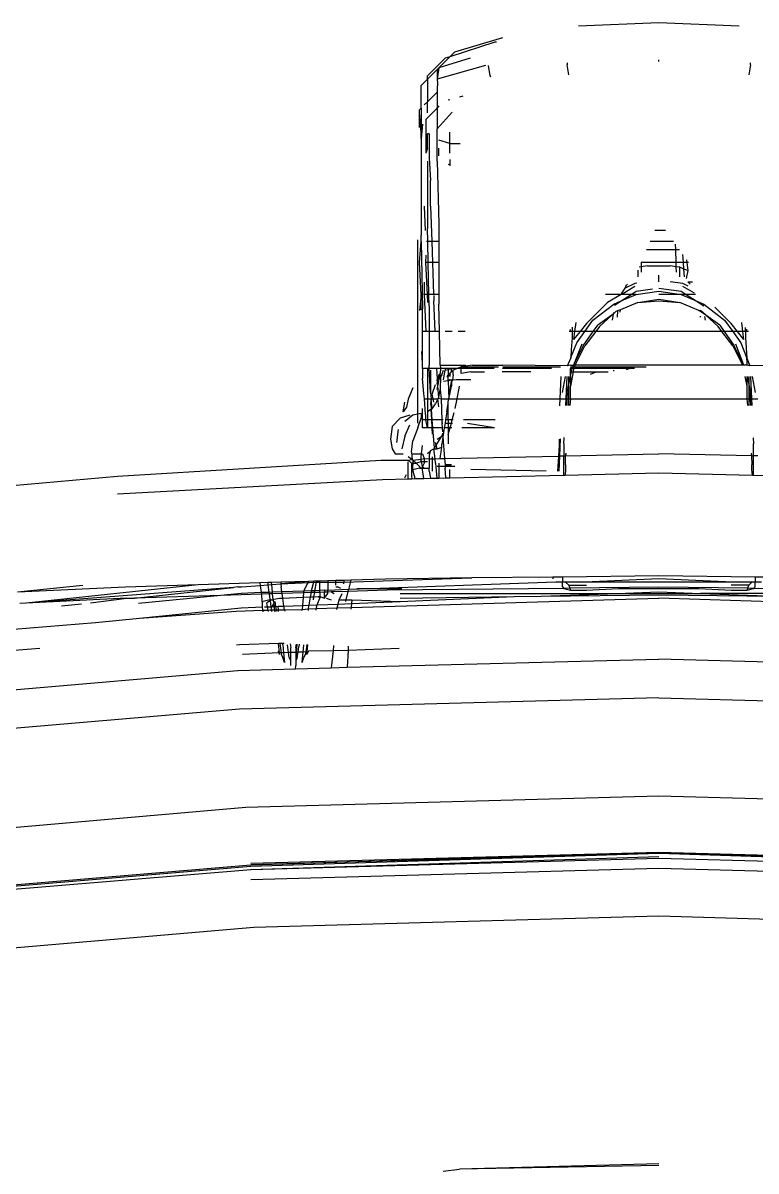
# Model space of a CAD drawing. Header units: millimetres. Extents: x -41292 to 298682, y -22072 to 33155.
# Drawn here: x 27707.9 to 27753.6, y 10977.6 to 11049.1 of the extents above; entities that cross this region are included whole.
import ezdxf

# ---------------------------------------------------------------- set-up
doc = ezdxf.new("R2010")
doc.units = ezdxf.units.MM

# ---------------------------------------------------------------- blocks, each defined once
blk = doc.blocks.new('AHSISHEUD')
for p, q in [((28374.87, 28697.15), (28369.87, 28696.95)), ((28379.87, 28696.95), (28374.87, 28697.15)), ((28362.17, 28695.35), (28365.17, 28696.25)), ((28364.67, 28695.95), (28361.866, 28695.045)), ((28364.765, 28695.962), (28364.67, 28695.95)), ((28360.47, 28693.85), (28361.57, 28694.95)), ((28361.17, 28694.35), (28361.866, 28695.045)), ((28363.132, 28694.963), (28361.17, 28694.35)), ((28361.866, 28695.045), (28361.57, 28694.95)), ((28361.866, 28695.045), (28362.17, 28695.35)), ((28374.87, 28694.75), (28374.87, 28694.85)), ((28360.47, 28693.65), (28361.07, 28694.25)), ((28364.079, 28694.496), (28361.07, 28693.65)), ((28361.17, 28694.35), (28361.07, 28693.65)), ((28361.07, 28694.25), (28361.17, 28694.35)), ((28361.07, 28694.25), (28361.07, 28693.65)), ((28364.37, 28693.85), (28364.277, 28694.502)), ((28369.17, 28694.663), (28369.17, 28694.55)), ((28369.261, 28693.912), (28369.17, 28694.55)), ((28380.57, 28694.55), (28380.479, 28693.912)), ((28380.57, 28694.55), (28380.57, 28694.663)), ((28360.07, 28693.25), (28360.47, 28693.65)), ((28360.47, 28693.65), (28360.47, 28693.85)), ((28360.47, 28693.65), (28360.47, 28692.25)), ((28361.07, 28693.65), (28361.07, 28693.55)), ((28361.07, 28693.55), (28361.089, 28693.516)), ((28361.089, 28693.516), (28361.07, 28692.95)), ((28364.37, 28693.85), (28364.387, 28693.792)), ((28360.07, 28691.85), (28360.07, 28693.25)), ((28361.07, 28692.85), (28360.47, 28692.25)), ((28361.07, 28692.95), (28361.07, 28692.85)), ((28361.07, 28692.85), (28361.07, 28691.85)), ((28360.47, 28692.25), (28360.27, 28692.05)), ((28360.47, 28691.55), (28360.47, 28692.25)), ((28361.07, 28691.85), (28361.204, 28691.983)), ((28361.87, 28692.366), (28361.764, 28692.335)), ((28362.67, 28692.598), (28362.474, 28692.541)), ((28360.07, 28691.85), (28359.97, 28691.75)), ((28359.97, 28691.55), (28359.97, 28691.75)), ((28359.97, 28690.65), (28359.97, 28691.55)), ((28360.07, 28690.35), (28359.97, 28691.55)), ((28360.07, 28691.85), (28360.07, 28690.35)), ((28360.37, 28691.15), (28361.07, 28691.85)), ((28361.07, 28691.85), (28361.07, 28690.55)), ((28361.07, 28690.55), (28362.015, 28691.589)), ((28360.17, 28690.85), (28360.07, 28689.95)), ((28360.37, 28691.15), (28360.37, 28689.05)), ((28361.07, 28688.55), (28361.07, 28690.55)), ((28360.07, 28689.95), (28360.07, 28690.35)), ((28360.07, 28689.95), (28360.07, 28683.95)), ((28360.57, 28690.25), (28360.47, 28690.25)), ((28360.47, 28689.35), (28360.47, 28690.25)), ((28360.57, 28690.25), (28360.57, 28688.75)), ((28361.87, 28689.65), (28361.17, 28689.85)), ((28361.87, 28689.65), (28361.87, 28690.35)), ((28360.47, 28689.35), (28360.37, 28689.05)), ((28361.17, 28688.875), (28361.17, 28689.35)), ((28361.87, 28689.65), (28362.515, 28689.65)), ((28361.87, 28689.05), (28361.87, 28689.65)), ((28360.47, 28688.55), (28360.47, 28684.35)), ((28360.57, 28688.75), (28360.67, 28687.35)), ((28361.07, 28688.55), (28361.17, 28684.65)), ((28361.761, 28688.365), (28361.87, 28688.35)), ((28361.87, 28688.65), (28361.87, 28688.35)), ((28361.87, 28688.35), (28361.87, 28688.25)), ((28360.67, 28685.75), (28360.67, 28687.35)), ((28360.27, 28685.75), (28360.321, 28684.237)), ((28360.67, 28685.75), (28360.745, 28683.55)), ((28360.487, 28683.55), (28360.47, 28684.35)), ((28361.17, 28684.65), (28361.17, 28683.55)), ((28374.618, 28684.25), (28375.297, 28684.25)), ((28359.87, 28672.803), (28359.87, 28683.65)), ((28359.97, 28682.25), (28360.07, 28683.55)), ((28360.07, 28683.55), (28360.07, 28683.95)), ((28360.07, 28683.55), (28360.17, 28679.35)), ((28360.487, 28683.55), (28360.422, 28683.55)), ((28360.745, 28683.55), (28360.487, 28683.55)), ((28360.514, 28682.25), (28360.487, 28683.55)), ((28360.745, 28683.55), (28360.789, 28682.25)), ((28361.17, 28683.55), (28360.745, 28683.55)), ((28361.17, 28683.55), (28361.17, 28682.25)), ((28375.795, 28683.55), (28374.323, 28683.55)), ((28375.922, 28683.05), (28375.91, 28683.387)), ((28360.372, 28682.707), (28360.344, 28682.25)), ((28374.112, 28683.05), (28375.922, 28683.05)), ((28375.922, 28683.05), (28376.15, 28683.05)), ((28375.949, 28682.25), (28375.922, 28683.05)), ((28376.408, 28682.25), (28376.374, 28682.735)), ((28360.07, 28680.25), (28359.97, 28682.25)), ((28360.344, 28682.25), (28360.454, 28680.25)), ((28360.514, 28682.25), (28360.344, 28682.25)), ((28360.556, 28680.25), (28360.514, 28682.25)), ((28360.789, 28682.25), (28360.514, 28682.25)), ((28360.789, 28682.25), (28360.857, 28680.25)), ((28361.17, 28682.25), (28360.789, 28682.25)), ((28361.17, 28682.25), (28361.17, 28680.25)), ((28373.782, 28681.978), (28373.652, 28681.956)), ((28373.782, 28681.978), (28373.77, 28681.643)), ((28373.793, 28682.29), (28373.776, 28682.25)), ((28375.949, 28682.25), (28373.776, 28682.25)), ((28373.776, 28682.25), (28373.782, 28681.978)), ((28374.17, 28682.043), (28373.782, 28681.978)), ((28374.17, 28682.043), (28375.57, 28682.043)), ((28375.959, 28681.978), (28375.57, 28682.043)), ((28375.959, 28681.978), (28375.949, 28682.25)), ((28376.408, 28682.25), (28375.949, 28682.25)), ((28376.17, 28681.943), (28375.959, 28681.978)), ((28375.97, 28681.643), (28375.959, 28681.978)), ((28376.17, 28681.343), (28376.17, 28681.943)), ((28376.436, 28681.836), (28376.17, 28681.943)), ((28376.436, 28681.836), (28376.408, 28682.25)), ((28376.62, 28682.25), (28376.408, 28682.25)), ((28376.603, 28682.413), (28376.62, 28682.25)), ((28376.62, 28682.25), (28376.67, 28681.743)), ((28376.719, 28682.25), (28376.62, 28682.25)), ((28373.57, 28681.762), (28373.57, 28681.343)), ((28374.87, 28681.043), (28374.87, 28681.443)), ((28376.67, 28681.743), (28376.436, 28681.836)), ((28376.47, 28681.343), (28376.436, 28681.836)), ((28376.67, 28681.743), (28376.57, 28681.243)), ((28360.27, 28681.016), (28360.27, 28680.25)), ((28373.37, 28680.75), (28372.563, 28680.25)), ((28372.57, 28680.343), (28372.77, 28680.643)), ((28373.37, 28680.943), (28372.77, 28680.643)), ((28372.77, 28680.643), (28372.87, 28680.843)), ((28372.87, 28680.843), (28372.927, 28680.9)), ((28373.509, 28680.96), (28373.37, 28680.943)), ((28373.47, 28680.45), (28374.484, 28680.595)), ((28374.87, 28680.65), (28376.27, 28680.45)), ((28376.37, 28680.943), (28375.57, 28681.043)), ((28376.706, 28680.775), (28376.37, 28680.943)), ((28377.091, 28680.326), (28376.37, 28680.75)), ((28376.67, 28681.043), (28376.97, 28681.043)), ((28376.813, 28680.9), (28376.67, 28681.043)), ((28360.07, 28680.25), (28359.97, 28679.25)), ((28360.07, 28679.3), (28360.07, 28680.25)), ((28360.27, 28680.25), (28360.224, 28680.25)), ((28360.27, 28680.25), (28360.37, 28677.95)), ((28360.454, 28680.25), (28360.27, 28680.25)), ((28360.454, 28680.25), (28360.47, 28679.75)), ((28360.556, 28680.25), (28360.454, 28680.25)), ((28360.57, 28679.55), (28360.556, 28680.25)), ((28360.857, 28680.25), (28360.556, 28680.25)), ((28361.17, 28680.25), (28360.857, 28680.25)), ((28360.859, 28680.196), (28360.87, 28679.85)), ((28360.957, 28677.95), (28360.87, 28679.85)), ((28361.17, 28680.25), (28361.17, 28679.65)), ((28372.52, 28680.25), (28371.545, 28680.25)), ((28372.52, 28680.25), (28371.67, 28679.75)), ((28372.07, 28679.65), (28372.537, 28679.85)), ((28372.121, 28679.582), (28372.537, 28679.85)), ((28372.563, 28680.25), (28372.52, 28680.25)), ((28372.537, 28679.85), (28373.47, 28680.25)), ((28372.537, 28679.85), (28373.159, 28680.25)), ((28372.563, 28680.25), (28372.57, 28680.343)), ((28373.159, 28680.25), (28372.563, 28680.25)), ((28373.159, 28680.25), (28373.47, 28680.45)), ((28373.47, 28680.25), (28373.159, 28680.25)), ((28373.47, 28680.25), (28374.87, 28680.45)), ((28373.57, 28679.75), (28374.87, 28679.95)), ((28373.57, 28679.75), (28374.87, 28679.85)), ((28374.87, 28680.45), (28376.27, 28680.25)), ((28376.27, 28680.25), (28374.87, 28680.25)), ((28374.87, 28679.95), (28376.17, 28679.75)), ((28374.87, 28679.85), (28376.17, 28679.75)), ((28376.27, 28680.45), (28376.581, 28680.25)), ((28376.27, 28680.25), (28377.204, 28679.85)), ((28376.581, 28680.25), (28376.27, 28680.25)), ((28376.581, 28680.25), (28377.204, 28679.85)), ((28377.156, 28680.25), (28376.581, 28680.25)), ((28377.204, 28679.85), (28377.67, 28679.65)), ((28377.204, 28679.85), (28377.67, 28679.55)), ((28360.17, 28677.95), (28360.17, 28679.35)), ((28360.57, 28679.55), (28360.57, 28677.95)), ((28361.215, 28677.95), (28361.17, 28679.65)), ((28371.67, 28679.75), (28370.37, 28678.45)), ((28370.77, 28678.65), (28372.07, 28679.65)), ((28372.2, 28679.186), (28372.03, 28679.031)), ((28372.045, 28679.128), (28372.03, 28679.031)), ((28372.3, 28679.223), (28372.2, 28679.186)), ((28372.3, 28679.223), (28372.27, 28678.843)), ((28372.37, 28679.25), (28372.3, 28679.223)), ((28372.348, 28679.28), (28372.482, 28679.286)), ((28372.482, 28679.286), (28372.37, 28679.25)), ((28372.47, 28679.143), (28372.482, 28679.286)), ((28373.57, 28679.75), (28372.482, 28679.286)), ((28377.37, 28679.25), (28376.17, 28679.75)), ((28377.79, 28678.959), (28377.37, 28679.25)), ((28377.37, 28679.25), (28377.47, 28679.25)), ((28377.79, 28678.959), (28377.47, 28679.25)), ((28377.67, 28679.65), (28378.97, 28678.65)), ((28379.37, 28678.45), (28378.349, 28679.471)), ((28369.703, 28678.513), (28369.633, 28677.95)), ((28370.37, 28678.45), (28369.97, 28677.95)), ((28370.27, 28677.95), (28370.77, 28678.65)), ((28371.951, 28678.959), (28371.07, 28678.35)), ((28371.951, 28678.959), (28371.17, 28678.25)), ((28372.03, 28679.031), (28371.951, 28678.959)), ((28372.03, 28679.031), (28371.97, 28678.643)), ((28377.47, 28678.843), (28377.466, 28678.897)), ((28377.77, 28678.643), (28377.734, 28678.876)), ((28378.67, 28678.35), (28377.79, 28678.959)), ((28378.57, 28678.25), (28377.79, 28678.959)), ((28378.97, 28678.65), (28379.47, 28677.95)), ((28379.77, 28677.95), (28379.37, 28678.45)), ((28380.108, 28677.95), (28380.037, 28678.513)), ((28360.37, 28677.95), (28360.17, 28677.95)), ((28360.17, 28675.95), (28360.17, 28677.95)), ((28360.57, 28677.95), (28360.37, 28677.95)), ((28360.57, 28677.95), (28360.57, 28675.85)), ((28360.957, 28677.95), (28360.57, 28677.95)), ((28361.215, 28677.95), (28360.957, 28677.95)), ((28361.27, 28675.85), (28361.215, 28677.95)), ((28362.015, 28677.95), (28361.573, 28677.95)), ((28362.815, 28677.95), (28362.373, 28677.95)), ((28369.37, 28677.95), (28369.29, 28677.95)), ((28369.37, 28677.95), (28369.375, 28678.066)), ((28369.47, 28677.95), (28369.37, 28677.95)), ((28369.482, 28678.211), (28369.47, 28677.95)), ((28369.47, 28677.95), (28369.47, 28677.55)), ((28369.633, 28677.95), (28369.47, 28677.95)), ((28369.97, 28677.95), (28369.57, 28677.45)), ((28369.633, 28677.95), (28369.57, 28677.45)), ((28369.97, 28677.95), (28369.633, 28677.95)), ((28369.77, 28677.25), (28370.27, 28677.95)), ((28370.27, 28677.95), (28369.97, 28677.95)), ((28370.17, 28677.05), (28370.793, 28677.95)), ((28370.945, 28677.95), (28370.27, 28677.05)), ((28370.793, 28677.95), (28370.27, 28677.95)), ((28370.793, 28677.95), (28371.07, 28678.35)), ((28370.945, 28677.95), (28370.793, 28677.95)), ((28371.17, 28678.25), (28370.945, 28677.95)), ((28378.795, 28677.95), (28370.945, 28677.95)), ((28378.795, 28677.95), (28378.57, 28678.25)), ((28378.67, 28678.35), (28378.947, 28677.95)), ((28379.47, 28677.05), (28378.795, 28677.95)), ((28378.947, 28677.95), (28378.795, 28677.95)), ((28378.947, 28677.95), (28379.57, 28677.05)), ((28379.47, 28677.95), (28378.947, 28677.95)), ((28379.47, 28677.95), (28379.97, 28677.25)), ((28379.77, 28677.95), (28379.47, 28677.95)), ((28380.17, 28677.45), (28379.77, 28677.95)), ((28380.108, 28677.95), (28379.77, 28677.95)), ((28380.17, 28677.45), (28380.108, 28677.95)), ((28380.27, 28677.95), (28380.108, 28677.95)), ((28380.27, 28677.95), (28380.27, 28678.195)), ((28380.27, 28677.95), (28380.27, 28677.55)), ((28380.357, 28677.95), (28380.27, 28677.95)), ((28380.357, 28677.95), (28380.351, 28678.085)), ((28380.45, 28677.95), (28380.357, 28677.95)), ((28369.4, 28676.323), (28369.77, 28677.25)), ((28369.47, 28677.55), (28369.42, 28676.8)), ((28370.07, 28677.15), (28369.57, 28675.85)), ((28370.17, 28677.05), (28369.57, 28675.85)), ((28369.667, 28675.843), (28370.27, 28677.05)), ((28379.47, 28677.05), (28380.074, 28675.843)), ((28380.17, 28675.85), (28379.57, 28677.05)), ((28380.17, 28675.85), (28379.67, 28677.15)), ((28379.97, 28677.25), (28380.354, 28676.29)), ((28380.27, 28677.55), (28380.354, 28676.29)), ((28360.17, 28675.95), (28360.124, 28676.711)), ((28369.196, 28675.814), (28369.386, 28676.29)), ((28369.4, 28676.323), (28369.386, 28676.29)), ((28369.42, 28676.8), (28369.4, 28676.323)), ((28380.37, 28676.05), (28380.354, 28676.29)), ((28380.354, 28676.29), (28380.544, 28675.814)), ((28360.17, 28675.65), (28360.17, 28675.95)), ((28360.17, 28675.65), (28360.17, 28675.016)), ((28360.47, 28675.65), (28360.17, 28675.65)), ((28360.47, 28675.65), (28360.47, 28673.75)), ((28360.582, 28675.65), (28360.47, 28675.65)), ((28360.582, 28675.65), (28360.57, 28675.85)), ((28360.67, 28674.15), (28360.582, 28675.65)), ((28361.057, 28675.65), (28360.582, 28675.65)), ((28360.67, 28675.55), (28360.67, 28674.15)), ((28361.07, 28675.35), (28361.057, 28675.65)), ((28361.276, 28675.65), (28361.057, 28675.65)), ((28361.27, 28675.85), (28361.276, 28675.65)), ((28361.27, 28675.85), (28362.87, 28675.85)), ((28361.276, 28675.65), (28361.27, 28675.343)), ((28361.57, 28675.643), (28361.276, 28675.65)), ((28361.37, 28675.243), (28361.47, 28675.543)), ((28361.47, 28674.943), (28361.57, 28675.543)), ((28361.753, 28675.65), (28361.57, 28675.643)), ((28361.57, 28675.643), (28361.57, 28675.543)), ((28361.57, 28675.543), (28361.756, 28675.589)), ((28361.753, 28675.65), (28361.756, 28675.589)), ((28361.97, 28675.643), (28361.753, 28675.65)), ((28361.756, 28675.589), (28361.97, 28675.643)), ((28361.756, 28675.589), (28361.77, 28675.25)), ((28361.97, 28675.643), (28361.92, 28675.393)), ((28361.92, 28675.393), (28362.07, 28675.543)), ((28362.338, 28675.65), (28361.97, 28675.643)), ((28362.338, 28675.65), (28362.07, 28675.543)), ((28362.07, 28675.243), (28362.07, 28675.543)), ((28362.57, 28675.743), (28362.338, 28675.65)), ((28362.57, 28675.65), (28362.338, 28675.65)), ((28363.27, 28675.843), (28362.57, 28675.743)), ((28362.57, 28675.65), (28362.57, 28675.743)), ((28362.57, 28675.743), (28364.885, 28675.743)), ((28362.57, 28675.343), (28362.57, 28675.65)), ((28364.619, 28675.65), (28362.57, 28675.65)), ((28363.27, 28675.843), (28365.17, 28675.843)), ((28368.185, 28675.65), (28365.143, 28675.65)), ((28369.196, 28675.814), (28365.17, 28675.843)), ((28365.17, 28675.743), (28368.756, 28675.743)), ((28369.37, 28675.843), (28369.196, 28675.814)), ((28369.37, 28675.843), (28369.57, 28675.85)), ((28369.37, 28675.743), (28369.517, 28675.743)), ((28369.37, 28675.683), (28369.37, 28675.65)), ((28369.37, 28675.443), (28369.37, 28675.65)), ((28369.47, 28675.65), (28369.37, 28675.65)), ((28369.429, 28675.443), (28369.47, 28675.65)), ((28369.517, 28675.743), (28369.47, 28675.65)), ((28369.57, 28675.65), (28369.47, 28675.65)), ((28369.57, 28675.85), (28369.517, 28675.743)), ((28369.517, 28675.743), (28369.617, 28675.743)), ((28369.57, 28675.65), (28369.541, 28675.443)), ((28369.57, 28675.85), (28369.667, 28675.843)), ((28369.57, 28675.65), (28369.617, 28675.743)), ((28372.37, 28675.643), (28369.57, 28675.65)), ((28369.617, 28675.743), (28369.667, 28675.843)), ((28369.617, 28675.743), (28374.085, 28675.743)), ((28380.074, 28675.843), (28369.667, 28675.843)), ((28372.07, 28675.486), (28372.07, 28675.543)), ((28372.77, 28675.643), (28372.37, 28675.643)), ((28373.023, 28675.65), (28372.77, 28675.643)), ((28372.852, 28675.586), (28373.023, 28675.65)), ((28373.355, 28675.65), (28373.023, 28675.65)), ((28380.17, 28675.85), (28380.074, 28675.843)), ((28380.37, 28675.843), (28380.17, 28675.85)), ((28380.37, 28675.843), (28380.37, 28676.05)), ((28380.544, 28675.814), (28380.37, 28675.843)), ((28384.57, 28675.843), (28380.544, 28675.814)), ((28360.253, 28674.08), (28360.17, 28675.016)), ((28361.087, 28674.993), (28361.07, 28675.35)), ((28361.087, 28674.993), (28361.07, 28674.943)), ((28361.097, 28674.795), (28361.07, 28674.943)), ((28361.07, 28674.743), (28361.097, 28674.795)), ((28361.17, 28675.243), (28361.087, 28674.993)), ((28361.097, 28674.795), (28361.17, 28674.943)), ((28361.109, 28674.536), (28361.17, 28674.843)), ((28361.27, 28675.343), (28361.17, 28675.243)), ((28361.21, 28675.003), (28361.17, 28674.943)), ((28361.17, 28674.843), (28361.17, 28674.943)), ((28361.21, 28675.003), (28361.27, 28675.243)), ((28361.29, 28675.123), (28361.21, 28675.003)), ((28361.27, 28675.243), (28361.27, 28675.343)), ((28361.27, 28675.243), (28361.29, 28675.123)), ((28361.29, 28675.123), (28361.27, 28674.343)), ((28361.37, 28675.243), (28361.29, 28675.123)), ((28361.77, 28674.88), (28361.47, 28674.843)), ((28361.77, 28675.25), (28361.67, 28675.143)), ((28361.67, 28675.143), (28361.77, 28675.143)), ((28361.87, 28675.343), (28361.77, 28675.143)), ((28361.87, 28675.343), (28361.77, 28675.25)), ((28361.77, 28675.25), (28361.77, 28675.143)), ((28361.77, 28674.88), (28361.77, 28675.143)), ((28361.87, 28674.943), (28361.77, 28674.88)), ((28362.023, 28674.912), (28361.77, 28674.88)), ((28361.77, 28674.88), (28361.798, 28673.75)), ((28361.798, 28673.75), (28361.97, 28674.843)), ((28361.87, 28675.343), (28361.92, 28675.393)), ((28361.87, 28675.343), (28361.87, 28675.143)), ((28362.023, 28674.912), (28361.87, 28674.943)), ((28362.023, 28674.912), (28361.97, 28674.843)), ((28361.97, 28674.843), (28361.97, 28674.543)), ((28362.07, 28675.243), (28362.023, 28674.912)), ((28362.27, 28674.943), (28362.023, 28674.912)), ((28363.17, 28674.943), (28362.27, 28674.943)), ((28363.17, 28675.443), (28362.57, 28675.343)), ((28363.17, 28675.443), (28364.027, 28675.443)), ((28366.913, 28675.443), (28365.113, 28675.443)), ((28368.766, 28675.143), (28368.705, 28673.75)), ((28368.87, 28674.15), (28369.056, 28675.143)), ((28369.102, 28673.75), (28369.165, 28675.143)), ((28369.27, 28674.65), (28369.27, 28675.143)), ((28369.27, 28674.65), (28369.37, 28675.143)), ((28369.37, 28675.443), (28369.429, 28675.443)), ((28369.37, 28675.143), (28369.37, 28675.443)), ((28369.541, 28675.443), (28369.37, 28674.55)), ((28369.37, 28675.143), (28369.429, 28675.443)), ((28369.37, 28675.143), (28369.37, 28674.55)), ((28369.429, 28675.443), (28369.541, 28675.443)), ((28369.541, 28675.443), (28370.97, 28675.443)), ((28370.617, 28675.301), (28370.97, 28675.443)), ((28370.97, 28675.443), (28371.727, 28675.443)), ((28380.37, 28674.55), (28380.243, 28675.143)), ((28380.37, 28674.55), (28380.37, 28675.143)), ((28380.37, 28675.143), (28380.47, 28674.646)), ((28380.47, 28675.143), (28380.47, 28674.646)), ((28380.575, 28675.143), (28380.638, 28673.75)), ((28380.684, 28675.143), (28380.87, 28674.15)), ((28359.57, 28674.443), (28359.27, 28673.743)), ((28360.282, 28673.75), (28360.253, 28674.08)), ((28360.67, 28674.15), (28360.694, 28673.75)), ((28360.77, 28674.043), (28360.97, 28674.643)), ((28361.109, 28674.536), (28361.07, 28674.743)), ((28361.07, 28674.343), (28361.109, 28674.536)), ((28361.17, 28673.843), (28361.109, 28674.536)), ((28361.17, 28673.843), (28361.27, 28674.343)), ((28361.27, 28674.343), (28361.329, 28673.75)), ((28361.798, 28673.75), (28361.97, 28674.543)), ((28362.312, 28673.75), (28362.47, 28674.543)), ((28369.17, 28674.15), (28369.155, 28673.75)), ((28369.17, 28674.15), (28369.27, 28674.65)), ((28369.27, 28673.75), (28369.27, 28674.65)), ((28369.37, 28673.75), (28369.37, 28674.55)), ((28380.37, 28673.75), (28380.37, 28674.55)), ((28380.47, 28674.646), (28380.57, 28674.15)), ((28380.47, 28674.646), (28380.47, 28673.75)), ((28380.586, 28673.75), (28380.57, 28674.15)), ((28358.97, 28672.943), (28359.07, 28673.543)), ((28359.27, 28673.743), (28359.17, 28673.243)), ((28360.343, 28672.804), (28360.282, 28673.75)), ((28360.282, 28673.75), (28360.47, 28673.75)), ((28360.47, 28673.75), (28360.47, 28672.943)), ((28360.47, 28673.75), (28360.694, 28673.75)), ((28360.694, 28673.75), (28360.67, 28673.45)), ((28360.67, 28673.45), (28360.731, 28673.116)), ((28360.77, 28673.143), (28360.694, 28673.75)), ((28360.694, 28673.75), (28360.829, 28673.75)), ((28360.829, 28673.75), (28360.77, 28674.043)), ((28360.77, 28673.143), (28360.97, 28673.443)), ((28360.87, 28673.543), (28360.829, 28673.75)), ((28360.829, 28673.75), (28361.124, 28673.75)), ((28361.124, 28673.75), (28360.97, 28673.443)), ((28361.144, 28673.791), (28361.124, 28673.75)), ((28361.17, 28673.25), (28361.124, 28673.75)), ((28361.17, 28673.843), (28361.144, 28673.791)), ((28361.144, 28673.791), (28361.329, 28673.75)), ((28361.329, 28673.75), (28361.365, 28672.45)), ((28361.329, 28673.75), (28361.798, 28673.75)), ((28361.67, 28672.943), (28361.77, 28673.476)), ((28361.77, 28673.576), (28361.798, 28673.75)), ((28361.77, 28673.476), (28361.77, 28673.576)), ((28361.77, 28672.45), (28361.77, 28673.476)), ((28361.798, 28673.75), (28362.312, 28673.75)), ((28362.191, 28673.146), (28362.312, 28673.75)), ((28362.312, 28673.75), (28368.705, 28673.75)), ((28368.705, 28673.75), (28368.687, 28673.33)), ((28368.705, 28673.75), (28369.102, 28673.75)), ((28369.083, 28673.338), (28369.102, 28673.75)), ((28369.102, 28673.75), (28369.155, 28673.75)), ((28369.155, 28673.75), (28369.139, 28673.34)), ((28369.155, 28673.75), (28369.27, 28673.75)), ((28369.27, 28673.343), (28369.27, 28673.75)), ((28369.27, 28673.75), (28369.37, 28673.75)), ((28369.37, 28673.75), (28369.339, 28673.343)), ((28369.37, 28673.75), (28380.37, 28673.75)), ((28380.402, 28673.343), (28380.37, 28673.75)), ((28380.37, 28673.75), (28380.47, 28673.75)), ((28380.47, 28673.75), (28380.47, 28673.343)), ((28380.47, 28673.75), (28380.586, 28673.75)), ((28380.601, 28673.34), (28380.586, 28673.75)), ((28380.586, 28673.75), (28380.638, 28673.75)), ((28380.638, 28673.75), (28380.657, 28673.338)), ((28380.638, 28673.75), (28381.035, 28673.75)), ((28359.37, 28672.743), (28358.77, 28672.543)), ((28359.17, 28673.243), (28358.97, 28672.943)), ((28359.57, 28672.743), (28359.07, 28672.343)), ((28359.87, 28672.803), (28359.57, 28672.743)), ((28360.07, 28672.843), (28359.87, 28672.803)), ((28359.87, 28672.25), (28359.87, 28672.803)), ((28360.07, 28672.843), (28360.07, 28672.543)), ((28360.17, 28672.45), (28360.17, 28673.15)), ((28360.37, 28672.75), (28360.343, 28672.804)), ((28360.37, 28672.45), (28360.37, 28672.75)), ((28360.689, 28673.089), (28360.47, 28672.943)), ((28360.47, 28672.943), (28360.47, 28672.445)), ((28360.731, 28673.116), (28360.689, 28673.089)), ((28360.689, 28673.089), (28360.723, 28672.45)), ((28360.77, 28673.143), (28360.731, 28673.116)), ((28360.77, 28672.45), (28360.731, 28673.116)), ((28361.67, 28672.943), (28361.596, 28672.45)), ((28362.012, 28672.45), (28362.136, 28672.914)), ((28358.27, 28672.043), (28358.17, 28671.243)), ((28358.77, 28672.543), (28358.27, 28672.043)), ((28359.07, 28671.443), (28359.37, 28672.143)), ((28359.87, 28671.943), (28359.57, 28671.143)), ((28359.87, 28671.943), (28360.07, 28672.543)), ((28360.17, 28671.95), (28360.17, 28672.45)), ((28360.37, 28672.45), (28360.17, 28672.45)), ((28360.47, 28671.95), (28360.17, 28671.95)), ((28360.47, 28671.95), (28360.37, 28672.45)), ((28360.47, 28672.445), (28360.37, 28672.45)), ((28360.723, 28672.45), (28360.47, 28672.445)), ((28360.47, 28672.445), (28360.47, 28671.95)), ((28360.749, 28671.95), (28360.47, 28671.95)), ((28360.723, 28672.45), (28360.749, 28671.95)), ((28360.77, 28672.45), (28360.723, 28672.45)), ((28360.749, 28671.95), (28360.77, 28671.55)), ((28360.807, 28671.95), (28360.749, 28671.95)), ((28361.365, 28672.45), (28360.77, 28672.45)), ((28360.807, 28671.95), (28360.77, 28672.45)), ((28360.901, 28670.691), (28360.807, 28671.95)), ((28361.392, 28671.95), (28360.807, 28671.95)), ((28361.365, 28672.45), (28361.37, 28672.25)), ((28361.45, 28672.45), (28361.365, 28672.45)), ((28361.37, 28672.25), (28361.439, 28672.25)), ((28361.37, 28672.25), (28361.392, 28671.95)), ((28361.392, 28671.95), (28361.41, 28671.695)), ((28361.423, 28671.95), (28361.392, 28671.95)), ((28361.521, 28671.95), (28361.434, 28671.364)), ((28361.566, 28672.25), (28361.521, 28671.95)), ((28361.77, 28671.95), (28361.521, 28671.95)), ((28361.596, 28672.45), (28361.566, 28672.25)), ((28361.566, 28672.25), (28361.77, 28672.25)), ((28361.77, 28672.45), (28361.596, 28672.45)), ((28362.012, 28672.45), (28361.77, 28672.45)), ((28361.77, 28672.422), (28361.77, 28672.25)), ((28361.77, 28672.25), (28361.959, 28672.25)), ((28361.77, 28672.25), (28361.77, 28671.95)), ((28361.77, 28671.543), (28361.879, 28671.95)), ((28361.77, 28671.95), (28361.77, 28671.543)), ((28361.879, 28671.95), (28361.77, 28671.95)), ((28361.879, 28671.95), (28361.959, 28672.25)), ((28361.991, 28671.95), (28361.879, 28671.95)), ((28361.959, 28672.25), (28362.012, 28672.45)), ((28361.959, 28672.25), (28362.036, 28672.25)), ((28362.066, 28672.45), (28362.012, 28672.45)), ((28364.641, 28671.95), (28362.612, 28671.95)), ((28364.691, 28672.45), (28362.712, 28672.45)), ((28362.97, 28672.25), (28364.644, 28671.982)), ((28358.17, 28671.243), (28358.27, 28670.643)), ((28358.57, 28671.043), (28358.67, 28671.843)), ((28359.07, 28671.443), (28358.87, 28670.643)), ((28361.013, 28670.871), (28361.37, 28671.443)), ((28361.07, 28671.243), (28361.37, 28671.443)), ((28361.406, 28671.621), (28361.37, 28671.443)), ((28361.434, 28671.364), (28361.37, 28670.943)), ((28361.434, 28671.364), (28361.529, 28670.034)), ((28361.77, 28671.543), (28361.77, 28670.95)), ((28368.67, 28671.247), (28368.67, 28670.85)), ((28368.713, 28670.2), (28368.762, 28671.269)), ((28368.97, 28670.95), (28368.989, 28671.341)), ((28380.752, 28671.323), (28380.77, 28670.95)), ((28358.27, 28670.643), (28358.47, 28670.343)), ((28359.47, 28670.443), (28359.57, 28671.143)), ((28360.099, 28670.343), (28360.17, 28670.843)), ((28360.67, 28670.543), (28360.648, 28670.476)), ((28360.67, 28670.543), (28360.87, 28670.643)), ((28360.87, 28670.643), (28360.901, 28670.691)), ((28360.87, 28670.643), (28360.904, 28670.649)), ((28360.95, 28670.021), (28360.87, 28670.643)), ((28360.901, 28670.691), (28361.013, 28670.871)), ((28360.904, 28670.649), (28361.07, 28670.643)), ((28361.013, 28670.871), (28360.97, 28671.043)), ((28361.07, 28670.643), (28361.013, 28670.871)), ((28361.07, 28670.643), (28361.37, 28670.743)), ((28361.27, 28670.043), (28361.37, 28670.743)), ((28361.37, 28670.743), (28361.37, 28670.943)), ((28368.67, 28670.85), (28368.63, 28670.198)), ((28368.97, 28670.95), (28368.97, 28670.206)), ((28380.77, 28670.206), (28380.77, 28670.95)), ((28341.17, 28668.943), (28357.57, 28669.943)), ((28357.57, 28669.943), (28359.27, 28669.943)), ((28358.47, 28670.343), (28358.97, 28670.343)), ((28359.503, 28669.987), (28359.27, 28670.143)), ((28359.27, 28669.943), (28359.503, 28669.987)), ((28359.27, 28669.943), (28359.47, 28669.743)), ((28359.27, 28668.78), (28359.27, 28669.843)), ((28359.47, 28670.443), (28359.529, 28669.97)), ((28359.529, 28669.97), (28359.503, 28669.987)), ((28359.57, 28669.943), (28359.529, 28669.97)), ((28359.57, 28669.943), (28359.558, 28669.743)), ((28359.57, 28670.343), (28360.099, 28670.343)), ((28359.57, 28669.943), (28360.088, 28670.001)), ((28359.57, 28669.943), (28359.77, 28669.743)), ((28360.07, 28669.843), (28359.77, 28669.743)), ((28360.07, 28670.143), (28360.099, 28670.343)), ((28360.07, 28670.043), (28360.07, 28670.143)), ((28360.088, 28670.001), (28360.07, 28670.043)), ((28360.07, 28669.843), (28360.088, 28670.001)), ((28360.108, 28669.843), (28360.07, 28669.843)), ((28360.088, 28670.001), (28360.27, 28670.043)), ((28360.108, 28669.843), (28360.088, 28670.001)), ((28360.099, 28670.343), (28360.17, 28670.343)), ((28360.27, 28669.843), (28360.108, 28669.843)), ((28360.17, 28669.543), (28360.108, 28669.843)), ((28360.17, 28670.343), (28360.27, 28670.043)), ((28360.27, 28670.043), (28360.57, 28670.012)), ((28360.27, 28670.043), (28360.27, 28669.843)), ((28360.27, 28669.843), (28360.27, 28669.743)), ((28360.47, 28669.843), (28360.27, 28669.843)), ((28360.648, 28670.476), (28360.47, 28670.343)), ((28360.648, 28670.476), (28360.57, 28670.243)), ((28360.57, 28670.243), (28360.57, 28670.012)), ((28360.57, 28670.012), (28360.77, 28670.017)), ((28360.57, 28670.012), (28360.57, 28669.443)), ((28360.77, 28670.15), (28360.77, 28670.017)), ((28360.77, 28670.017), (28360.95, 28670.021)), ((28360.77, 28670.017), (28360.77, 28669.25)), ((28360.95, 28670.021), (28361.27, 28670.043)), ((28360.97, 28669.75), (28360.95, 28670.021)), ((28361.27, 28670.043), (28361.529, 28670.034)), ((28361.529, 28670.034), (28368.63, 28670.198)), ((28361.529, 28670.034), (28361.57, 28669.643)), ((28368.63, 28670.198), (28368.57, 28669.25)), ((28368.63, 28670.198), (28368.713, 28670.2)), ((28368.67, 28669.25), (28368.713, 28670.2)), ((28368.713, 28670.2), (28368.97, 28670.206)), ((28368.97, 28670.206), (28369.07, 28670.208)), ((28368.97, 28669.005), (28368.97, 28670.206)), ((28369.07, 28670.208), (28369.122, 28670.371)), ((28369.07, 28670.361), (28369.07, 28670.208)), ((28369.07, 28670.208), (28374.87, 28670.343)), ((28369.07, 28669.65), (28369.07, 28670.208)), ((28380.63, 28670.209), (28374.87, 28670.343)), ((28380.621, 28670.345), (28380.67, 28670.361)), ((28380.621, 28670.345), (28380.63, 28670.209)), ((28380.63, 28670.209), (28380.67, 28669.65)), ((28380.63, 28670.209), (28380.77, 28670.206)), ((28381.027, 28670.2), (28380.77, 28670.206)), ((28380.77, 28669.005), (28380.77, 28670.206)), ((28359.47, 28669.743), (28359.558, 28669.743)), ((28359.47, 28669.743), (28359.47, 28668.943)), ((28359.558, 28669.743), (28359.57, 28669.643)), ((28359.558, 28669.743), (28359.77, 28669.743)), ((28359.57, 28669.343), (28359.57, 28669.643)), ((28359.97, 28669.443), (28359.57, 28669.343)), ((28359.67, 28668.943), (28359.57, 28669.343)), ((28359.77, 28669.743), (28360.07, 28669.443)), ((28359.97, 28669.443), (28360.07, 28669.443)), ((28360.07, 28669.443), (28360.158, 28669.443)), ((28360.158, 28669.443), (28360.17, 28669.543)), ((28360.17, 28669.343), (28360.158, 28669.443)), ((28360.158, 28669.443), (28360.27, 28669.443)), ((28360.27, 28669.743), (28360.17, 28669.543)), ((28360.17, 28669.543), (28360.27, 28669.443)), ((28360.247, 28668.803), (28360.17, 28669.343)), ((28360.27, 28669.443), (28360.57, 28669.443)), ((28360.57, 28669.25), (28360.57, 28669.443)), ((28360.57, 28669.25), (28360.658, 28668.812)), ((28360.97, 28669.75), (28361.055, 28668.821)), ((28361.17, 28669.543), (28361.07, 28669.543)), ((28361.17, 28669.75), (28361.17, 28669.543)), ((28361.17, 28669.543), (28361.17, 28668.824)), ((28361.564, 28669.543), (28361.17, 28669.543)), ((28361.57, 28669.643), (28361.564, 28669.543)), ((28362.17, 28669.543), (28361.564, 28669.543)), ((28361.564, 28669.543), (28361.57, 28669.45)), ((28361.57, 28669.643), (28362.17, 28669.543)), ((28361.97, 28669.643), (28361.57, 28669.643)), ((28361.622, 28668.834), (28361.57, 28669.45)), ((28361.87, 28668.84), (28361.87, 28669.35)), ((28367.87, 28669.25), (28363.17, 28669.35)), ((28369.07, 28669.35), (28369.039, 28669.007)), ((28369.039, 28669.007), (28374.87, 28669.143)), ((28369.07, 28669.65), (28369.07, 28669.35)), ((28374.87, 28669.143), (28380.701, 28669.007)), ((28380.67, 28669.35), (28380.67, 28669.65)), ((28380.701, 28669.007), (28380.67, 28669.35)), ((28326.37, 28667.643), (28341.17, 28668.943)), ((28341.17, 28667.843), (28357.67, 28668.743)), ((28357.67, 28668.743), (28359.27, 28668.78)), ((28359.07, 28668.843), (28359.17, 28669.043)), ((28359.27, 28668.78), (28359.497, 28668.785)), ((28359.47, 28668.943), (28359.497, 28668.785)), ((28359.497, 28668.785), (28359.67, 28668.789)), ((28359.67, 28668.943), (28359.67, 28668.789)), ((28359.67, 28668.789), (28360.247, 28668.803)), ((28360.247, 28668.803), (28360.658, 28668.812)), ((28360.658, 28668.812), (28361.055, 28668.821)), ((28361.055, 28668.821), (28361.17, 28668.824)), ((28361.17, 28668.824), (28361.622, 28668.834)), ((28361.622, 28668.834), (28361.87, 28668.84)), ((28361.87, 28668.84), (28368.97, 28669.005)), ((28368.97, 28669.005), (28369.039, 28669.007)), ((28380.701, 28669.007), (28380.77, 28669.005)), ((28380.77, 28669.005), (28387.87, 28668.84)), ((28368.27, 28662.65), (28363.239, 28662.606)), ((28368.27, 28662.65), (28368.27, 28662.55)), ((28368.87, 28662.65), (28368.27, 28662.65)), ((28374.87, 28662.743), (28368.87, 28662.65)), ((28368.87, 28662.65), (28368.87, 28662.342)), ((28380.87, 28662.65), (28374.87, 28662.743)), ((28381.47, 28662.65), (28380.87, 28662.65)), ((28380.87, 28662.65), (28380.87, 28662.342)), ((28339.032, 28662.149), (28334.947, 28661.725)), ((28341.67, 28662.043), (28334.947, 28661.725)), ((28346.209, 28662.183), (28335.485, 28661.043)), ((28348.391, 28662.02), (28335.485, 28661.043)), ((28346.209, 28662.183), (28341.67, 28662.043)), ((28342.239, 28661.357), (28348.391, 28662.02)), ((28350.042, 28662.301), (28346.209, 28662.183)), ((28348.67, 28662.05), (28348.391, 28662.02)), ((28348.67, 28662.05), (28348.905, 28662.059)), ((28348.905, 28662.059), (28350.062, 28662.147)), ((28350.527, 28662.316), (28350.042, 28662.301)), ((28350.042, 28662.301), (28350.062, 28662.147)), ((28350.062, 28662.147), (28350.544, 28662.183)), ((28350.062, 28662.147), (28350.121, 28661.693)), ((28350.773, 28662.324), (28350.527, 28662.316)), ((28350.527, 28662.316), (28350.544, 28662.183)), ((28350.544, 28662.183), (28350.784, 28662.201)), ((28350.544, 28662.183), (28350.606, 28661.71)), ((28351.338, 28662.341), (28350.773, 28662.324)), ((28350.784, 28662.201), (28350.773, 28662.324)), ((28350.784, 28662.201), (28351.349, 28662.244)), ((28350.828, 28661.717), (28350.784, 28662.201)), ((28353.068, 28662.394), (28351.338, 28662.341)), ((28351.338, 28662.341), (28351.349, 28662.244)), ((28353.068, 28662.394), (28351.349, 28662.244)), ((28351.349, 28662.244), (28353.57, 28662.35)), ((28351.349, 28662.244), (28351.37, 28662.05)), ((28351.415, 28661.738), (28351.37, 28662.05)), ((28352.787, 28661.785), (28353.068, 28662.394)), ((28353.394, 28662.404), (28353.068, 28662.394)), ((28353.27, 28661.95), (28353.243, 28661.801)), ((28353.394, 28662.404), (28353.27, 28661.95)), ((28353.501, 28662.408), (28353.394, 28662.404)), ((28353.472, 28661.809), (28353.57, 28662.35)), ((28353.585, 28662.41), (28353.501, 28662.408)), ((28353.57, 28662.35), (28353.585, 28662.41)), ((28353.57, 28662.35), (28353.77, 28662.35)), ((28353.77, 28662.416), (28353.585, 28662.41)), ((28354.27, 28662.431), (28353.77, 28662.416)), ((28353.77, 28662.35), (28353.77, 28662.416)), ((28353.77, 28662.35), (28354.77, 28662.35)), ((28353.77, 28661.819), (28353.77, 28662.35)), ((28354.77, 28662.447), (28354.27, 28662.431)), ((28354.27, 28662.431), (28354.27, 28661.837)), ((28355.27, 28662.45), (28354.77, 28662.447)), ((28354.77, 28662.35), (28354.77, 28662.447)), ((28354.77, 28662.35), (28355.27, 28662.35)), ((28354.77, 28662.15), (28354.77, 28662.35)), ((28354.77, 28662.05), (28354.87, 28662.05)), ((28355.07, 28661.95), (28354.87, 28662.05)), ((28355.27, 28662.35), (28363.239, 28662.606)), ((28355.702, 28662.476), (28355.27, 28662.45)), ((28355.27, 28662.45), (28355.27, 28662.35)), ((28355.27, 28662.25), (28355.27, 28662.35)), ((28355.702, 28662.476), (28355.553, 28661.881)), ((28357.537, 28661.95), (28355.553, 28661.881)), ((28357.87, 28662.543), (28355.702, 28662.476)), ((28356.07, 28661.95), (28357.537, 28661.95)), ((28368.47, 28662.35), (28357.537, 28661.95)), ((28357.537, 28661.95), (28358.87, 28661.95)), ((28363.239, 28662.606), (28357.87, 28662.543)), ((28368.97, 28661.95), (28357.97, 28661.843)), ((28368.87, 28662.342), (28368.47, 28662.35)), ((28369.07, 28662.35), (28368.87, 28662.342)), ((28368.87, 28662.05), (28368.87, 28662.342)), ((28368.87, 28662.05), (28368.97, 28661.95)), ((28369.328, 28661.977), (28368.97, 28661.95)), ((28368.97, 28661.95), (28369.37, 28661.85)), ((28369.27, 28662.15), (28369.07, 28662.35)), ((28370.27, 28662.35), (28369.07, 28662.35)), ((28369.27, 28662.15), (28370.37, 28662.15)), ((28369.27, 28662.15), (28369.328, 28661.977)), ((28374.87, 28662.043), (28369.328, 28661.977)), ((28369.328, 28661.977), (28369.37, 28661.85)), ((28374.87, 28662.55), (28370.27, 28662.35)), ((28379.47, 28662.35), (28370.27, 28662.35)), ((28370.37, 28661.85), (28372.37, 28661.95)), ((28372.37, 28661.95), (28377.37, 28661.95)), ((28379.47, 28662.35), (28374.87, 28662.55)), ((28380.413, 28661.977), (28374.87, 28662.043)), ((28377.37, 28661.95), (28379.37, 28661.85)), ((28380.47, 28662.15), (28379.37, 28662.15)), ((28380.67, 28662.35), (28379.47, 28662.35)), ((28380.37, 28661.85), (28380.413, 28661.977)), ((28380.37, 28661.85), (28380.77, 28661.95)), ((28380.413, 28661.977), (28380.47, 28662.15)), ((28380.77, 28661.95), (28380.413, 28661.977)), ((28380.47, 28662.15), (28380.67, 28662.35)), ((28380.87, 28662.342), (28380.67, 28662.35)), ((28380.77, 28661.95), (28380.87, 28662.05)), ((28391.77, 28661.843), (28380.77, 28661.95)), ((28381.27, 28662.35), (28380.87, 28662.342)), ((28380.87, 28662.05), (28380.87, 28662.342)), ((28341.77, 28661.343), (28335.485, 28661.043)), ((28339.505, 28661.063), (28341.77, 28661.343)), ((28341.77, 28661.343), (28342.239, 28661.357)), ((28347.605, 28661.523), (28342.239, 28661.357)), ((28347.605, 28661.523), (28342.487, 28661.009)), ((28348.87, 28661.65), (28347.605, 28661.523)), ((28350.133, 28661.601), (28347.605, 28661.523)), ((28350.121, 28661.693), (28348.87, 28661.65)), ((28350.606, 28661.71), (28350.121, 28661.693)), ((28350.121, 28661.693), (28350.133, 28661.601)), ((28350.618, 28661.616), (28350.133, 28661.601)), ((28350.133, 28661.601), (28350.17, 28661.15)), ((28350.17, 28661.15), (28350.57, 28661.25)), ((28350.57, 28661.25), (28350.664, 28661.263)), ((28350.828, 28661.717), (28350.606, 28661.71)), ((28350.606, 28661.71), (28350.618, 28661.616)), ((28350.836, 28661.622), (28350.618, 28661.616)), ((28350.618, 28661.616), (28350.664, 28661.263)), ((28350.664, 28661.263), (28350.77, 28661.25)), ((28350.664, 28661.263), (28350.674, 28661.186)), ((28350.77, 28661.25), (28350.674, 28661.186)), ((28350.77, 28661.25), (28350.87, 28661.25)), ((28351.415, 28661.738), (28350.828, 28661.717)), ((28350.836, 28661.622), (28350.828, 28661.717)), ((28351.429, 28661.641), (28350.836, 28661.622)), ((28350.87, 28661.25), (28350.836, 28661.622)), ((28350.87, 28661.25), (28350.901, 28661.297)), ((28350.93, 28661.069), (28350.87, 28661.25)), ((28350.901, 28661.297), (28351.27, 28661.35)), ((28351.27, 28661.35), (28351.469, 28661.358)), ((28352.787, 28661.785), (28351.415, 28661.738)), ((28351.429, 28661.641), (28351.415, 28661.738)), ((28352.764, 28661.682), (28351.429, 28661.641)), ((28351.469, 28661.358), (28351.429, 28661.641)), ((28351.469, 28661.358), (28352.739, 28661.411)), ((28351.542, 28660.852), (28351.469, 28661.358)), ((28352.739, 28661.411), (28352.693, 28660.897)), ((28352.764, 28661.682), (28352.739, 28661.411)), ((28352.739, 28661.411), (28353.176, 28661.429)), ((28352.77, 28661.75), (28352.764, 28661.682)), ((28353.224, 28661.696), (28352.764, 28661.682)), ((28352.77, 28661.75), (28352.787, 28661.785)), ((28353.243, 28661.801), (28352.787, 28661.785)), ((28353.176, 28661.429), (28353.082, 28660.912)), ((28353.224, 28661.696), (28353.176, 28661.429)), ((28353.176, 28661.429), (28353.405, 28661.439)), ((28353.243, 28661.801), (28353.224, 28661.696)), ((28353.453, 28661.703), (28353.224, 28661.696)), ((28353.472, 28661.809), (28353.243, 28661.801)), ((28353.37, 28661.25), (28353.405, 28661.439)), ((28353.405, 28661.439), (28353.453, 28661.703)), ((28353.405, 28661.439), (28353.67, 28661.45)), ((28353.453, 28661.703), (28353.472, 28661.809)), ((28353.77, 28661.713), (28353.453, 28661.703)), ((28353.77, 28661.819), (28353.472, 28661.809)), ((28353.603, 28660.932), (28353.77, 28661.35)), ((28353.77, 28661.35), (28353.67, 28661.45)), ((28353.67, 28661.45), (28353.77, 28661.45)), ((28354.07, 28661.85), (28353.77, 28661.819)), ((28353.77, 28661.713), (28353.77, 28661.819)), ((28354.07, 28661.722), (28353.77, 28661.713)), ((28353.77, 28661.713), (28353.77, 28661.45)), ((28353.77, 28661.45), (28353.77, 28661.35)), ((28353.77, 28661.45), (28354.07, 28661.35)), ((28354.07, 28661.85), (28354.07, 28661.722)), ((28354.27, 28661.837), (28354.07, 28661.85)), ((28354.27, 28661.728), (28354.07, 28661.722)), ((28354.07, 28661.35), (28354.07, 28661.722)), ((28354.07, 28661.35), (28354.27, 28661.65)), ((28354.17, 28661.35), (28354.47, 28661.25)), ((28355.553, 28661.881), (28354.27, 28661.837)), ((28354.27, 28661.728), (28354.27, 28661.837)), ((28354.47, 28661.75), (28354.27, 28661.728)), ((28354.27, 28661.65), (28354.27, 28661.728)), ((28354.47, 28661.75), (28354.499, 28661.735)), ((28355.525, 28661.767), (28354.499, 28661.735)), ((28354.499, 28661.735), (28354.67, 28661.65)), ((28354.911, 28660.982), (28354.97, 28661.25)), ((28354.97, 28661.25), (28355.17, 28661.65)), ((28354.97, 28661.25), (28355.395, 28661.25)), ((28355.395, 28661.25), (28355.37, 28661.15)), ((28355.525, 28661.767), (28355.395, 28661.25)), ((28355.395, 28661.25), (28355.77, 28661.25)), ((28355.553, 28661.881), (28355.525, 28661.767)), ((28357.97, 28661.843), (28355.525, 28661.767)), ((28355.717, 28660.767), (28374.87, 28661.35)), ((28355.77, 28661.25), (28355.744, 28661.014)), ((28355.77, 28661.25), (28358.77, 28661.15)), ((28358.77, 28661.65), (28372.27, 28661.65)), ((28358.77, 28661.35), (28365.87, 28661.45)), ((28358.77, 28661.15), (28365.87, 28661.45)), ((28365.87, 28661.45), (28367.558, 28661.468)), ((28367.558, 28661.468), (28372.27, 28661.65)), ((28367.558, 28661.468), (28374.87, 28661.55)), ((28369.37, 28661.85), (28370.37, 28661.85)), ((28372.27, 28661.65), (28374.87, 28661.75)), ((28372.27, 28661.65), (28377.47, 28661.65)), ((28374.87, 28661.75), (28377.47, 28661.65)), ((28374.87, 28661.55), (28382.183, 28661.468)), ((28394.027, 28660.74), (28374.87, 28661.35)), ((28377.47, 28661.65), (28382.183, 28661.468)), ((28390.97, 28661.65), (28377.47, 28661.65)), ((28379.37, 28661.85), (28380.37, 28661.85)), ((28335.485, 28661.043), (28335.106, 28661.025)), ((28337.7, 28660.868), (28338.945, 28661.002)), ((28342.551, 28660.113), (28348.87, 28660.75)), ((28342.551, 28660.113), (28348.57, 28660.55)), ((28348.57, 28660.55), (28350.231, 28660.6)), ((28348.87, 28660.75), (28350.209, 28660.801)), ((28350.17, 28661.15), (28350.201, 28661.083)), ((28350.209, 28660.801), (28350.201, 28661.083)), ((28350.231, 28660.6), (28350.209, 28660.801)), ((28350.231, 28660.6), (28350.558, 28660.61)), ((28350.242, 28660.501), (28350.231, 28660.6)), ((28350.327, 28660.806), (28350.518, 28660.813)), ((28350.674, 28661.186), (28350.47, 28661.05)), ((28350.518, 28660.813), (28350.47, 28661.05)), ((28350.518, 28660.813), (28350.722, 28660.821)), ((28350.558, 28660.61), (28350.518, 28660.813)), ((28350.558, 28660.61), (28350.749, 28660.616)), ((28350.578, 28660.511), (28350.558, 28660.61)), ((28350.674, 28661.186), (28350.722, 28660.821)), ((28350.722, 28660.821), (28350.808, 28660.824)), ((28350.722, 28660.821), (28350.77, 28660.75)), ((28350.749, 28660.616), (28350.77, 28660.75)), ((28350.749, 28660.616), (28350.952, 28660.622)), ((28350.798, 28660.517), (28350.749, 28660.616)), ((28350.749, 28660.616), (28350.762, 28660.516)), ((28350.77, 28660.75), (28350.808, 28660.824)), ((28350.808, 28660.824), (28350.901, 28661.012)), ((28350.808, 28660.824), (28350.96, 28660.83)), ((28350.901, 28661.012), (28350.93, 28661.069)), ((28350.96, 28660.83), (28350.901, 28661.012)), ((28350.93, 28661.069), (28350.97, 28661.15)), ((28350.952, 28660.622), (28350.96, 28660.83)), ((28350.952, 28660.622), (28351.058, 28660.625)), ((28350.965, 28660.523), (28350.952, 28660.622)), ((28350.952, 28660.622), (28350.999, 28660.524)), ((28350.96, 28660.83), (28351.023, 28660.832)), ((28350.97, 28661.15), (28351.023, 28660.832)), ((28351.023, 28660.832), (28351.17, 28660.85)), ((28351.023, 28660.832), (28351.058, 28660.625)), ((28351.058, 28660.625), (28351.198, 28660.63)), ((28351.058, 28660.625), (28351.07, 28660.55)), ((28351.17, 28660.85), (28351.542, 28660.852)), ((28351.198, 28660.63), (28351.17, 28660.85)), ((28351.21, 28660.53), (28351.198, 28660.63)), ((28351.198, 28660.63), (28351.574, 28660.63)), ((28351.542, 28660.852), (28352.693, 28660.897)), ((28351.574, 28660.63), (28351.542, 28660.852)), ((28351.574, 28660.63), (28352.67, 28660.65)), ((28351.574, 28660.63), (28351.588, 28660.541)), ((28352.658, 28660.574), (28352.67, 28660.65)), ((28352.693, 28660.897), (28352.67, 28660.65)), ((28352.67, 28660.65), (28353.05, 28660.686)), ((28352.693, 28660.897), (28353.082, 28660.912)), ((28353.05, 28660.686), (28353.037, 28660.586)), ((28353.07, 28660.85), (28353.05, 28660.686)), ((28353.05, 28660.686), (28353.547, 28660.701)), ((28353.082, 28660.912), (28353.07, 28660.85)), ((28353.082, 28660.912), (28353.603, 28660.932)), ((28353.547, 28660.701), (28353.531, 28660.601)), ((28353.57, 28660.85), (28353.547, 28660.701)), ((28353.547, 28660.701), (28354.857, 28660.741)), ((28353.57, 28660.85), (28353.603, 28660.932)), ((28353.603, 28660.932), (28354.911, 28660.982)), ((28354.835, 28660.64), (28354.857, 28660.741)), ((28354.857, 28660.741), (28354.911, 28660.982)), ((28354.857, 28660.741), (28355.717, 28660.767)), ((28354.911, 28660.982), (28355.744, 28661.014)), ((28355.714, 28660.74), (28355.705, 28660.667)), ((28355.744, 28661.014), (28355.717, 28660.767)), ((28355.744, 28661.014), (28358.77, 28661.15)), ((28322.77, 28658.45), (28339.81, 28659.837)), ((28339.81, 28659.837), (28342.551, 28660.113)), ((28348.77, 28658.45), (28348.582, 28658.434)), ((28351.208, 28658.539), (28348.77, 28658.45)), ((28351.262, 28657.938), (28351.208, 28658.539)), ((28351.284, 28658.536), (28351.208, 28658.539)), ((28351.284, 28658.536), (28351.359, 28657.942)), ((28351.46, 28658.529), (28351.284, 28658.536)), ((28351.47, 28658.45), (28351.46, 28658.529)), ((28351.562, 28658.525), (28351.46, 28658.529)), ((28351.47, 28658.45), (28351.516, 28657.948)), ((28351.831, 28657.96), (28351.77, 28658.45)), ((28351.927, 28658.509), (28351.97, 28658.25)), ((28352.27, 28658.25), (28352.311, 28658.493)), ((28352.322, 28657.979), (28352.354, 28658.491)), ((28352.491, 28658.486), (28352.47, 28658.35)), ((28352.729, 28657.995), (28352.77, 28658.45)), ((28352.958, 28658.466), (28352.892, 28658.001)), ((28352.984, 28658.005), (28353.026, 28658.463)), ((28354.633, 28658.396), (28354.598, 28658.067)), ((28355.543, 28658.358), (28355.529, 28658.103)), ((28323.07, 28657.15), (28336.346, 28658.239)), ((28351.262, 28657.938), (28348.97, 28657.85)), ((28351.262, 28657.938), (28351.17, 28658.05)), ((28351.359, 28657.942), (28351.262, 28657.938)), ((28351.27, 28657.85), (28351.262, 28657.938)), ((28351.516, 28657.948), (28351.359, 28657.942)), ((28351.359, 28657.942), (28351.37, 28657.85)), ((28351.37, 28657.85), (28351.47, 28657.65)), ((28351.57, 28657.35), (28351.47, 28657.65)), ((28351.831, 28657.96), (28351.516, 28657.948)), ((28351.516, 28657.948), (28351.57, 28657.35)), ((28351.97, 28657.966), (28351.831, 28657.96)), ((28351.87, 28657.65), (28351.831, 28657.96)), ((28351.97, 28657.45), (28351.87, 28657.65)), ((28351.97, 28657.966), (28351.97, 28658.25)), ((28352.27, 28657.977), (28351.97, 28657.966)), ((28351.97, 28657.45), (28351.97, 28657.966)), ((28352.27, 28658.25), (28352.27, 28657.977)), ((28352.322, 28657.979), (28352.27, 28657.977)), ((28352.27, 28657.977), (28352.292, 28657.493)), ((28352.292, 28657.493), (28352.322, 28657.979)), ((28352.37, 28657.65), (28352.292, 28657.493)), ((28352.418, 28657.983), (28352.322, 28657.979)), ((28352.37, 28657.65), (28352.418, 28657.983)), ((28352.418, 28657.983), (28352.47, 28658.35)), ((28352.729, 28657.995), (28352.418, 28657.983)), ((28352.67, 28657.35), (28352.729, 28657.995)), ((28352.67, 28657.35), (28352.77, 28657.65)), ((28352.892, 28658.001), (28352.729, 28657.995)), ((28352.87, 28657.85), (28352.77, 28657.65)), ((28352.892, 28658.001), (28352.87, 28657.85)), ((28352.984, 28658.005), (28352.892, 28658.001)), ((28353.049, 28658.007), (28352.97, 28657.85)), ((28352.97, 28657.85), (28352.984, 28658.005)), ((28353.049, 28658.007), (28352.984, 28658.005)), ((28353.07, 28658.05), (28353.049, 28658.007)), ((28354.598, 28658.067), (28353.07, 28658.05)), ((28354.598, 28658.067), (28354.487, 28657.005)), ((28355.529, 28658.103), (28354.598, 28658.067)), ((28355.529, 28658.103), (28355.47, 28657.05)), ((28358.708, 28658.226), (28355.529, 28658.103)), ((28348.67, 28656.85), (28352.258, 28656.946)), ((28351.97, 28657.15), (28351.97, 28657.45)), ((28352.258, 28656.946), (28352.27, 28657.15)), ((28352.258, 28656.946), (28354.487, 28657.005)), ((28352.292, 28657.493), (28352.27, 28657.45)), ((28352.27, 28657.45), (28352.27, 28657.15)), ((28354.487, 28657.005), (28355.47, 28657.05)), ((28355.47, 28657.05), (28374.87, 28657.55)), ((28394.27, 28657.05), (28374.87, 28657.55)), ((28322.97, 28654.65), (28348.67, 28656.85)), ((28374.87, 28655.15), (28348.77, 28654.45)), ((28374.87, 28655.15), (28400.97, 28654.45)), ((28348.77, 28654.45), (28323.17, 28652.25)), ((28323.97, 28646.15), (28349.17, 28648.35)), ((28349.17, 28648.35), (28374.87, 28649.05)), ((28374.87, 28649.05), (28400.57, 28648.35)), ((28349.47, 28644.85), (28374.87, 28645.55)), ((28349.47, 28644.75), (28374.87, 28645.55)), ((28374.87, 28645.55), (28400.27, 28644.85)), ((28374.87, 28645.55), (28400.27, 28644.75)), ((28374.87, 28645.45), (28349.47, 28644.75)), ((28374.87, 28645.45), (28349.47, 28644.65)), ((28374.87, 28645.25), (28349.47, 28644.45)), ((28374.87, 28645.15), (28349.47, 28644.45)), ((28400.27, 28644.75), (28374.87, 28645.45)), ((28400.27, 28644.65), (28374.87, 28645.45)), ((28400.27, 28644.45), (28374.87, 28645.15)), ((28324.47, 28642.65), (28349.47, 28644.75)), ((28349.47, 28644.65), (28324.47, 28642.55)), ((28349.47, 28644.45), (28324.47, 28642.35)), ((28349.47, 28643.85), (28374.87, 28644.55)), ((28374.87, 28644.55), (28400.27, 28643.85)), ((28374.87, 28641.55), (28349.67, 28640.85)), ((28400.07, 28640.85), (28374.87, 28641.55)), ((28349.67, 28640.85), (28324.97, 28638.75)), ((28361.458, 28625.697), (28362.468, 28625.806)), ((28374.87, 28626.143), (28362.468, 28625.806)), ((28374.87, 28626.05), (28362.468, 28625.806))]:
    blk.add_line(p, q)

msp = doc.modelspace()

# ---------------------------------------------------------------- block references
msp.add_blockref('AHSISHEUD', (-627.372, -17648.087))

doc.saveas('drawing.dxf')
